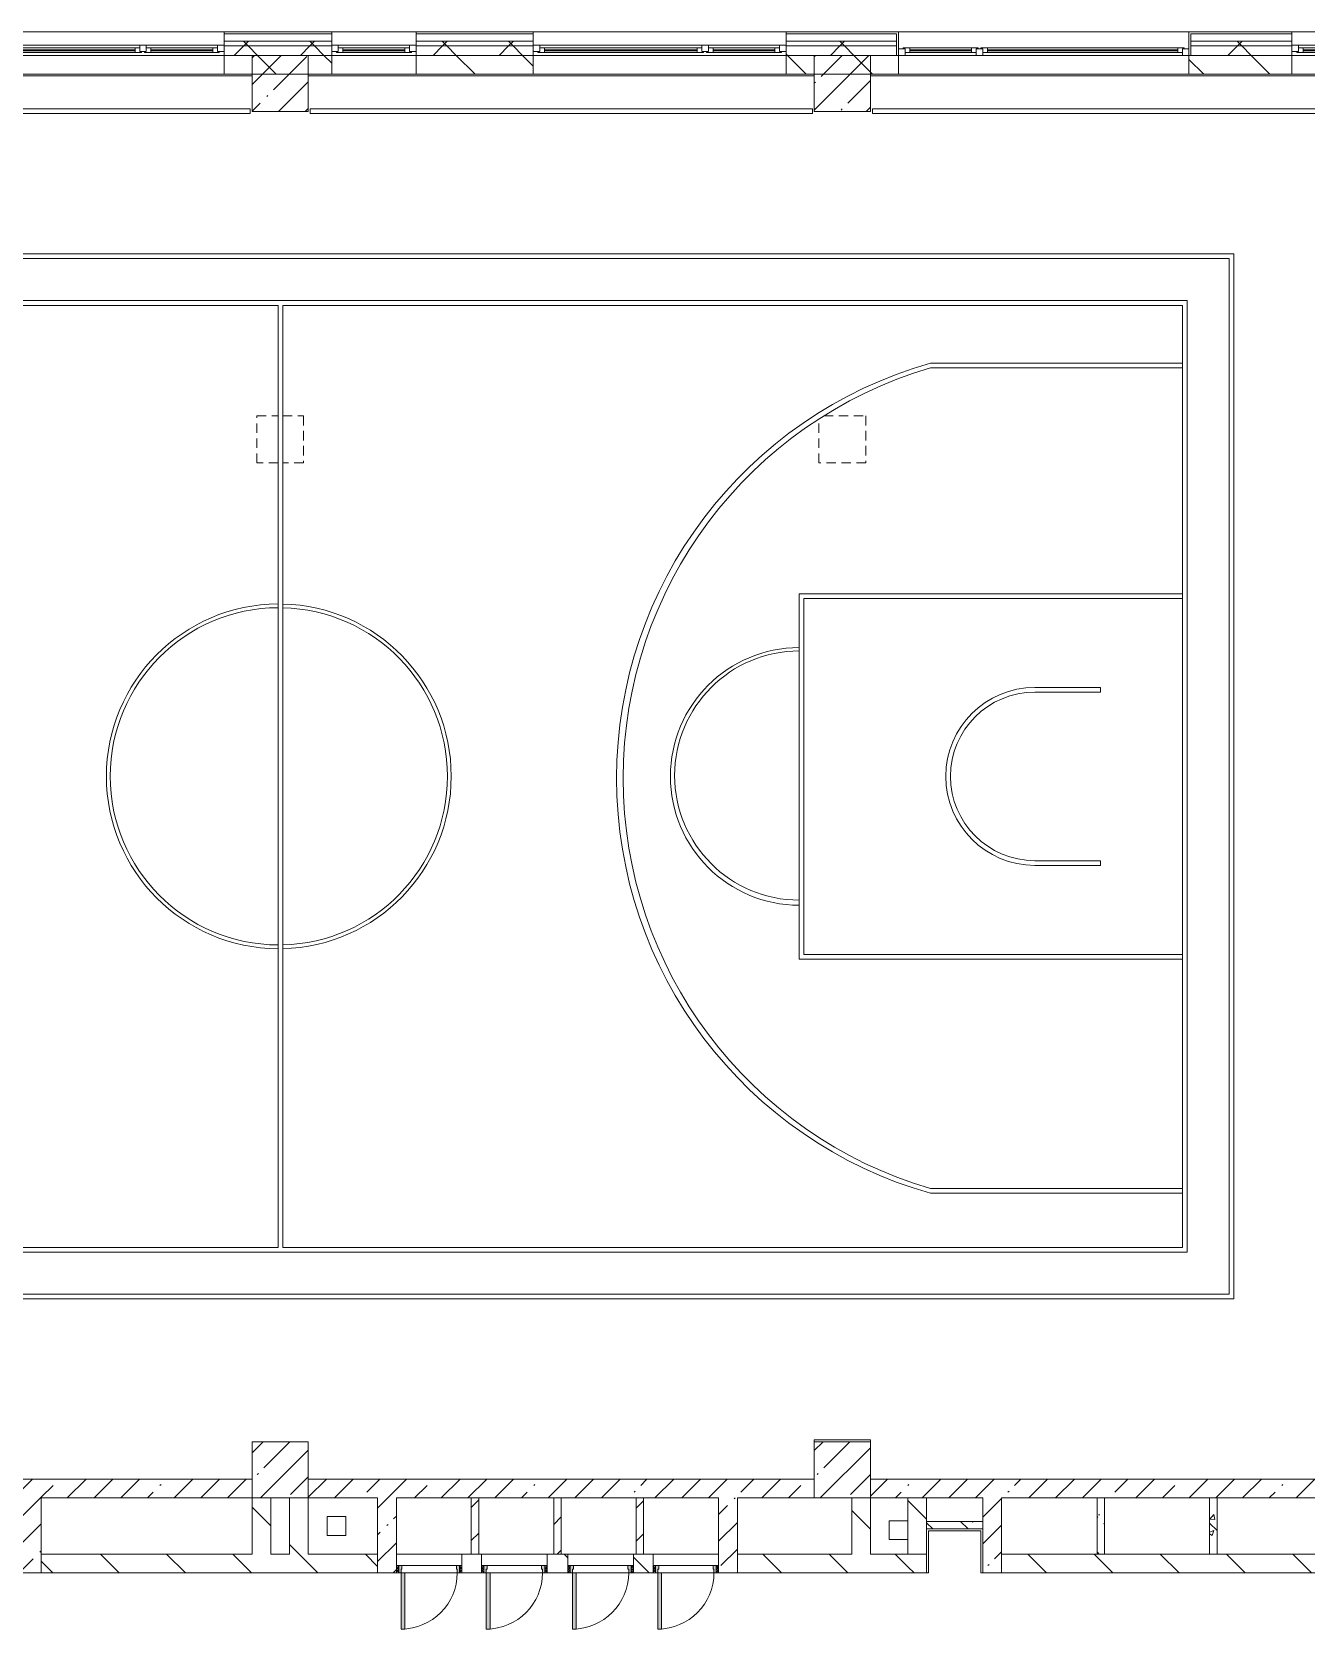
# Model space of a CAD drawing. Header units: millimetres. Extents: x -3129 to 197107, y -8553 to 29000.
# Drawn here: x 121907 to 135507, y 10300 to 27350 of the extents above; entities that cross this region are included whole.
import ezdxf

# ---------------------------------------------------------------- set-up
doc = ezdxf.new("R2010")
doc.units = ezdxf.units.MM
doc.linetypes.add('200_ШТРИХ__ш1_п0_6_', pattern=[160, 100, -60])
for name, color, linetype, lineweight in [('A-DETL-MBND-1', 7, '200_ШТРИХ__ш1_п0_6_', 9), ('A-GLAZ-1', 7, 'Continuous', 5), ('A-WALL', 7, 'Continuous', 9), ('A-WALL-6', 7, 'Continuous', 5), ('I-WALL-6', 7, 'Continuous', 5), ('S-COLS-2', 7, 'Continuous', 5)]:
    doc.layers.add(name, color=color, linetype=linetype, lineweight=lineweight)
for name, color, linetype, lineweight, true_color in [('A-DOOR-3', 7, 'Continuous', 5, 0xaaaaaa), ('A-DOOR-4', 7, 'Continuous', 5, 0xe2e2e2), ('A-DOOR-FRAM-3', 7, 'Continuous', 5, 0xe2e2e2), ('A-DOOR-FRAM-4', 7, 'Continuous', 5, 0xaaaaaa), ('A-FLOR-3', 7, 'Continuous', 5, 0xaaaaaa), ('I-WALL-8', 7, 'Continuous', 5, 0x787878)]:
    doc.layers.add(name, color=color, linetype=linetype, lineweight=lineweight, true_color=true_color)
pattern_1 = [(135, (70097.43, 0), (-353.5534, -353.5534), [])]
pattern_2 = [(45, (70097.43, 0), (-285.1231, 285.1231), []), (45, (70382.56, 0), (-285.1231, 285.1231), [504.031, -100.806, 16.764, -84.042])]
pattern_3 = [(45, (70097.43, 0), (-353.5534, 353.5534), []), (135, (70097.43, 0), (-353.5534, -353.5534), [])]
pattern_4 = [(135, (70097.43, 0), (-377.1708, -377.1708), [533.4, -88.9, 17.78, -88.9]), (135, (70097.43, 376.94), (-377.1708, -377.1708), []), (50, (70097.43, 0), (637.6445, -55.7866), [66.675, -733.425]), (355, (70097.4, 0), (-123.3494, 668.699), [53.34, -586.74]), (100.451, (70150.6, -4.65), (514.299, 612.908), [56.665, -623.315]), (46.184, (70097.4, 177.8), (948.776, -147.15), [100.012, -1100.137]), (96.636, (70176.5, 165.5), (830.909, 865.997), [84.998, -934.973]), (351.184, (70097.4, 177.8), (830.918, 865.988), [80.01, -880.11]), (21, (70186.33, 133.35), (530.6506, -357.9283), [66.675, -733.425]), (326, (70186.3, 133.35), (216.308, 644.6585), [53.34, -586.74]), (71.451, (70230.55, 103.5), (746.9596, 286.7243), [56.665, -623.315]), (37.5, (70097.43, 0), (10.8105, 295.9426), [16.764, -562.864, 16.764, -578.866, -588.962]), (37.5, (70097.43, 0), (10.8105, 295.9426), [-1175.258, 16.764, -572.198]), (7.5, (70097.43, 0), (233.8692, 350.6318), [16.764, -322.834, 16.764, -549.529, -224.472]), (7.5, (70097.43, 0), (233.8692, 350.6318), [-905.891, 16.764, -207.708]), (327.5, (69899.19, 0), (474.5678, -20.0513), [16.764, -205.486, 16.764, -676.656, -920.115]), (327.5, (69899.19, 0), (474.5678, -20.0513), [-915.67, 16.764, -903.351]), (317.5, (69810.3, 0), (518.4522, 88.9934), [16.764, -272.161, 16.764, -443.738, -653.415]), (317.5, (69810.3, 0), (518.4522, 88.9934), [-749.427, 16.764, -636.651])]
pattern_5 = [(45, (70097.43, 0), (-176.7767, 176.7767), [])]
pattern_6 = [(135, (1951.41, 164.685), (-14.14214, -14.14214), []), (225, (1951.41, 164.685), (14.14214, -14.14214), [])]
pattern_7 = [(45, (-171.384, 164.685), (-14.1421, 14.1421), []), (135, (-171.384, 164.685), (-14.1421, -14.1421), [])]

# ---------------------------------------------------------------- blocks, each defined once
blk = doc.blocks.new('BSC_Колонна _Прямоугольная - 600х600-23205375-2_1_1_птичка')
at = {"layer": 'S-COLS-2'}
h = blk.add_hatch(dxfattribs=at)
h.set_pattern_fill('FP_139', color=256, style=0, pattern_type=2)
h.set_pattern_definition([(45, (-54460, -12000), (-285.123, 285.123), []), (45, (-54174.88, -12000), (-285.123, 285.123), [504.031, -100.806, 16.764, -84.042])])
h.paths.add_polyline_path([(-300, -300), (300, -300), (300, 300), (-300, 300)])
for p, q in [((300, 300), (-300, 300)), ((-300, 300), (-300, -300)), ((300, -300), (300, 300)), ((-300, -300), (300, -300))]:
    blk.add_line(p, q, dxfattribs=at)
blk = doc.blocks.new('BSC_Колонна _Прямоугольная - 600х600-V122-2_1_1_птичка')
at = {"layer": 'S-COLS-2'}
h = blk.add_hatch(dxfattribs=at)
h.set_pattern_fill('FP_154', color=256, style=0, pattern_type=2)
h.set_pattern_definition([(45, (-60460, -12000), (-285.1231, 285.1231), []), (45, (-60174.88, -12000), (-285.1231, 285.1231), [504.031, -100.806, 16.764, -84.042])])
h.paths.add_polyline_path([(-300, -300), (300, -300), (300, 300), (-300, 300), (-300, -201)])
for p, q in [((300, 300), (-300, 300)), ((-300, 300), (-300, -300)), ((300, -300), (300, 300)), ((-300, -300), (300, -300))]:
    blk.add_line(p, q, dxfattribs=at)
blk = doc.blocks.new('120_Окно_СКБ_2Ст - 120_Окно_СКБ_2Ст 2700х2500 _мал створка справа_ 2-23206922-2_1_1_птичка')
at = {"layer": 'A-GLAZ-1'}
for p, q in [((-1350, -75), (-1350, -5)), ((-1350, -5), (-1280, -5)), ((1350, -5), (-1350, -5)), ((-1280, -75), (-1350, -75)), ((-1350, -75), (-1300, -75)), ((-1280, -75), (-1300, -75)), ((-1300, -75), (-1300, -85)), ((-1300, -85), (470, -85)), ((470, -85), (-1300, -85)), ((-1280, -5), (-1280, -75)), ((450, -35), (-1280, -35)), ((-1280, -35), (-1280, -75)), ((-1230, -85), (-1230, -35)), ((-1230, -55), (400, -55)), ((400, -65), (-1230, -65)), ((400, -85), (400, -35)), ((450, -75), (450, -5)), ((450, -5), (520, -5)), ((450, -75), (450, -35)), ((520, -75), (450, -75)), ((470, -75), (450, -75)), ((470, -75), (500, -75)), ((470, -85), (470, -75)), ((520, -75), (500, -75)), ((500, -75), (500, -85)), ((500, -85), (1300, -85)), ((1300, -85), (500, -85)), ((520, -5), (520, -75)), ((1280, -35), (520, -35)), ((520, -35), (520, -75)), ((570, -85), (570, -35)), ((570, -55), (1230, -55)), ((1230, -65), (570, -65)), ((1230, -85), (1230, -35)), ((1280, -75), (1280, -5)), ((1280, -5), (1350, -5)), ((1280, -75), (1280, -35)), ((1350, -75), (1280, -75)), ((1300, -75), (1280, -75)), ((1300, -75), (1350, -75)), ((1300, -85), (1300, -75)), ((1350, -5), (1350, -75))]:
    blk.add_line(p, q, dxfattribs=at)
blk = doc.blocks.new('120_Окно_СКБ_2Ст - 120_Окно_СКБ_2Ст 3100х2500 _мал_створка слева_ 2-19089248-2_1_1_птичка')
at = {"layer": 'A-GLAZ-1'}
for p, q in [((-1550, -75), (-1550, -5)), ((-1550, -5), (-1480, -5)), ((1550, -5), (-1550, -5)), ((-1480, -75), (-1550, -75)), ((-1550, -75), (-1500, -75)), ((-1480, -75), (-1500, -75)), ((-1500, -75), (-1500, -85)), ((-1500, -85), (670, -85)), ((670, -85), (-1500, -85)), ((-1480, -5), (-1480, -75)), ((650, -35), (-1480, -35)), ((-1480, -35), (-1480, -75)), ((-1430, -85), (-1430, -35)), ((-1430, -55), (600, -55)), ((600, -65), (-1430, -65)), ((600, -85), (600, -35)), ((650, -75), (650, -5)), ((650, -5), (720, -5)), ((650, -75), (650, -35)), ((720, -75), (650, -75)), ((670, -75), (650, -75)), ((670, -75), (700, -75)), ((670, -85), (670, -75)), ((720, -75), (700, -75)), ((700, -75), (700, -85)), ((700, -85), (1500, -85)), ((1500, -85), (700, -85)), ((720, -5), (720, -75)), ((1480, -35), (720, -35)), ((720, -35), (720, -75)), ((770, -85), (770, -35)), ((770, -55), (1430, -55)), ((1430, -65), (770, -65)), ((1430, -85), (1430, -35)), ((1480, -75), (1480, -5)), ((1480, -5), (1550, -5)), ((1480, -75), (1480, -35)), ((1550, -75), (1480, -75)), ((1500, -75), (1480, -75)), ((1500, -75), (1550, -75)), ((1500, -85), (1500, -75)), ((1550, -5), (1550, -75))]:
    blk.add_line(p, q, dxfattribs=at)
blk = doc.blocks.new('120_Окно_СКБ_2Ст - 120_Окно_СКБ_2Ст 3100х2500 _мал_створка слева_-22274797-2_1_1_птичка')
at = {"layer": 'A-GLAZ-1'}
for p, q in [((-1550, 45), (-1550, 115)), ((-1550, 115), (-1480, 115)), ((1550, 115), (-1550, 115)), ((-1480, 45), (-1550, 45)), ((-1550, 45), (-1500, 45)), ((-1480, 45), (-1500, 45)), ((-1500, 45), (-1500, 35)), ((-1500, 35), (670, 35)), ((670, 35), (-1500, 35)), ((-1480, 115), (-1480, 45)), ((650, 85), (-1480, 85)), ((-1480, 85), (-1480, 45)), ((-1430, 35), (-1430, 85)), ((-1430, 65), (600, 65)), ((600, 55), (-1430, 55)), ((600, 35), (600, 85)), ((650, 45), (650, 115)), ((650, 115), (720, 115)), ((650, 45), (650, 85)), ((720, 45), (650, 45)), ((670, 45), (650, 45)), ((670, 45), (700, 45)), ((670, 35), (670, 45)), ((720, 45), (700, 45)), ((700, 45), (700, 35)), ((700, 35), (1500, 35)), ((1500, 35), (700, 35)), ((720, 115), (720, 45)), ((1480, 85), (720, 85)), ((720, 85), (720, 45)), ((770, 35), (770, 85)), ((770, 65), (1430, 65)), ((1430, 55), (770, 55)), ((1430, 35), (1430, 85)), ((1480, 45), (1480, 115)), ((1480, 115), (1550, 115)), ((1480, 45), (1480, 85)), ((1550, 45), (1480, 45)), ((1500, 45), (1480, 45)), ((1500, 45), (1550, 45)), ((1500, 35), (1500, 45)), ((1550, 115), (1550, 45))]:
    blk.add_line(p, q, dxfattribs=at)
blk = doc.blocks.new('BSC_Колонна _Прямоугольная - 500х500-33455413-2_1_1_птичка')
at = {"layer": 'A-DETL-MBND-1'}
for p, q in [((-250, 250), (-23, 250)), ((-250, -250), (-250, 250)), ((27, 250), (250, 250)), ((250, 250), (250, -250)), ((-23, -250), (-250, -250)), ((250, -250), (27, -250))]:
    blk.add_line(p, q, dxfattribs=at)
blk = doc.blocks.new('120_Окно_СКБ_1Ст - 120_Окно_СКБ_1Ст 900х2500_h_-19906774-2_1_1_птичка')
at = {"layer": 'A-GLAZ-1'}
for p, q in [((-450, -75), (-450, -5)), ((-450, -5), (-380, -5)), ((450, -5), (-450, -5)), ((-380, -75), (-450, -75)), ((-450, -75), (-400, -75)), ((-380, -75), (-400, -75)), ((-400, -75), (-400, -85)), ((-400, -85), (400, -85)), ((400, -85), (-400, -85)), ((-380, -5), (-380, -75)), ((380, -35), (-380, -35)), ((-380, -35), (-380, -75)), ((-330, -85), (-330, -35)), ((-330, -55), (330, -55)), ((330, -65), (-330, -65)), ((330, -85), (330, -35)), ((380, -75), (380, -5)), ((380, -5), (450, -5)), ((380, -75), (380, -35)), ((450, -75), (380, -75)), ((400, -75), (380, -75)), ((400, -75), (450, -75)), ((400, -85), (400, -75)), ((450, -5), (450, -75))]:
    blk.add_line(p, q, dxfattribs=at)
blk = doc.blocks.new('110_Дверь_СКБ_1Ст - д-18 700x2100h_Технический шкаф ЭОМ и СС-V178-2_1_1_птичка')
at = {"layer": 'A-DOOR-3'}
h = blk.add_hatch(dxfattribs=at)
h.set_pattern_fill('FP_189', color=256, style=0, pattern_type=2)
h.set_pattern_definition(pattern_6)
h.paths.add_polyline_path([(362.5, 100), (337.5, 100), (337.5, 20), (362.5, 20)])
at = {"layer": 'A-DOOR-4'}
h = blk.add_hatch(color=256, dxfattribs=at)
h.paths.add_polyline_path([(-312.5, 100), (-312.5, 20), (-277.5, 20), (-277.5, 60), (-287.5, 60), (-287.5, 100), (-300.5, 100)])
h.paths.add_polyline_path([(312.5, 100), (312.5, 60), (302.5, 60), (302.5, 20), (337.5, 20), (337.5, 100)])
at = {"layer": 'A-DOOR-FRAM-3'}
blk.add_hatch(color=256, dxfattribs=at).paths.add_polyline_path([(272.5, 700), (272.5, 100), (312.5, 100), (312.5, 700)])
at = {"layer": 'A-DOOR-FRAM-4'}
h = blk.add_hatch(dxfattribs=at)
h.set_pattern_fill('FP_190', color=256, style=0, pattern_type=2)
h.set_pattern_definition(pattern_7)
h.paths.add_polyline_path([(-312.5, 100), (-337.5, 100), (-337.5, 20), (-312.5, 20)])
at = {"layer": 'A-DOOR-3'}
for p, q in [((312.5, 700), (272.5, 700)), ((272.5, 700), (272.5, 100)), ((312.5, 100), (312.5, 700)), ((272.5, 100), (312.5, 100))]:
    blk.add_line(p, q, dxfattribs=at)
blk.add_arc((312.5, 100), 600, 90, 180, dxfattribs=at)
at = {"layer": 'A-DOOR-FRAM-4'}
for p, q in [((-312.5, 100), (-337.5, 100)), ((-337.5, 100), (-337.5, 20)), ((-337.5, 20), (-312.5, 20)), ((-287.5, 100), (-312.5, 100)), ((-312.5, 100), (-312.5, 20)), ((-312.5, 20), (-312.5, 100)), ((-312.5, 20), (-277.5, 20)), ((-287.5, 60), (-287.5, 100)), ((-287.5, 100), (272.5, 100)), ((-277.5, 60), (-287.5, 60)), ((-277.5, 20), (-277.5, 60)), ((302.5, 20), (-277.5, 20)), ((312.5, 60), (302.5, 60)), ((302.5, 60), (302.5, 20)), ((302.5, 20), (337.5, 20)), ((312.5, 100), (312.5, 60)), ((337.5, 100), (312.5, 100)), ((337.5, 20), (337.5, 100)), ((362.5, 100), (337.5, 100)), ((337.5, 100), (337.5, 20)), ((337.5, 20), (362.5, 20)), ((362.5, 20), (362.5, 100))]:
    blk.add_line(p, q, dxfattribs=at)
blk = doc.blocks.new('110_Дверь_СКБ_1Ст - д-18 700x2100h_Технический шкаф ЭОМ и СС-V179-2_1_1_птичка')
at = {"layer": 'A-DOOR-3'}
h = blk.add_hatch(dxfattribs=at)
h.set_pattern_fill('FP_189', color=256, style=0, pattern_type=2)
h.set_pattern_definition(pattern_6)
h.paths.add_polyline_path([(362.5, 100), (337.5, 100), (337.5, 20), (362.5, 20)])
at = {"layer": 'A-DOOR-4'}
h = blk.add_hatch(color=256, dxfattribs=at)
h.paths.add_polyline_path([(312.5, 100), (312.5, 60), (302.5, 60), (302.5, 20), (337.5, 20), (337.5, 100)])
h.paths.add_polyline_path([(-287.5, 100), (-312.5, 100), (-312.5, 20), (-277.5, 20), (-277.5, 60), (-287.5, 60)])
at = {"layer": 'A-DOOR-FRAM-3'}
blk.add_hatch(color=256, dxfattribs=at).paths.add_polyline_path([(272.5, 700), (272.5, 100), (312.5, 100), (312.5, 700)])
at = {"layer": 'A-DOOR-FRAM-4'}
h = blk.add_hatch(dxfattribs=at)
h.set_pattern_fill('FP_190', color=256, style=0, pattern_type=2)
h.set_pattern_definition(pattern_7)
h.paths.add_polyline_path([(-318, 100), (-337.5, 100), (-337.5, 20), (-312.5, 20), (-312.5, 100)])
at = {"layer": 'A-DOOR-3'}
for p, q in [((312.5, 700), (272.5, 700)), ((272.5, 700), (272.5, 100)), ((312.5, 100), (312.5, 700)), ((272.5, 100), (312.5, 100))]:
    blk.add_line(p, q, dxfattribs=at)
blk.add_arc((312.5, 100), 600, 90, 180, dxfattribs=at)
at = {"layer": 'A-DOOR-FRAM-4'}
for p, q in [((-312.5, 100), (-337.5, 100)), ((-337.5, 100), (-337.5, 20)), ((-337.5, 20), (-312.5, 20)), ((-287.5, 100), (-312.5, 100)), ((-312.5, 100), (-312.5, 20)), ((-312.5, 20), (-312.5, 100)), ((-312.5, 20), (-277.5, 20)), ((-287.5, 60), (-287.5, 100)), ((-287.5, 100), (272.5, 100)), ((-277.5, 60), (-287.5, 60)), ((-277.5, 20), (-277.5, 60)), ((302.5, 20), (-277.5, 20)), ((312.5, 60), (302.5, 60)), ((302.5, 60), (302.5, 20)), ((302.5, 20), (337.5, 20)), ((312.5, 100), (312.5, 60)), ((337.5, 100), (312.5, 100)), ((337.5, 20), (337.5, 100)), ((362.5, 100), (337.5, 100)), ((337.5, 100), (337.5, 20)), ((337.5, 20), (362.5, 20)), ((362.5, 20), (362.5, 100))]:
    blk.add_line(p, q, dxfattribs=at)
blk = doc.blocks.new('BSC_Колонна _Прямоугольная - 500х500-V189-2_1_1_птичка')
at = {"layer": 'A-DETL-MBND-1'}
for p, q in [((-250, -250), (-250, 216)), ((-198, 250), (250, 250)), ((250, 250), (250, -250)), ((250, -250), (-250, -250))]:
    blk.add_line(p, q, dxfattribs=at)

msp = doc.modelspace()

# ---------------------------------------------------------------- hatches: boundary and pattern name
at = {"layer": 'A-WALL-6'}
h = msp.add_hatch(dxfattribs=at)
h.set_pattern_fill('FP_124', color=256, style=0, pattern_type=2)
h.set_pattern_definition(pattern_3)
h.paths.add_polyline_path([(161706.2, 27200), (163257.4, 27200), (163257.4, 27250), (150447.4, 27250), (150447.4, 27200), (159851.2, 27200)])
h.paths.add_polyline_path([(147947.4, 27200), (147947.4, 27250), (146437.4, 27250), (146437.4, 27200), (147793.4, 27200)])
h.paths.add_polyline_path([(138054.5, 27200), (138057.4, 27200), (138054.5, 27250), (136257.4, 27250), (136257.4, 27200), (137590.7, 27200)])
h.paths.add_polyline_path([(139445.7, 27200), (144337.4, 27200), (144337.4, 27250), (138957.4, 27250), (138957.4, 27200)])
h.paths.add_polyline_path([(134277.4, 27200), (135357.4, 27200), (135357.4, 27250), (134277.4, 27250)])
h.paths.add_polyline_path([(125107.3, 27200), (125107.3, 27250), (123957.6, 27250), (123957.6, 27200), (124605.4, 27200)])
h.paths.add_polyline_path([(119967.8, 27200), (120857.6, 27200), (120857.6, 27250), (119757.7, 27250), (119757.7, 27200)])
h.paths.add_polyline_path([(126007.3, 27200), (127257.4, 27200), (127257.4, 27250), (126007.3, 27250)])
h.paths.add_polyline_path([(131137.4, 27200), (131137.4, 27250), (129957.4, 27250), (129957.4, 27200), (131098.1, 27200)])
h.paths.add_polyline_path([(114504.4, 27200), (114504.4, 27250), (112107.4, 27250), (112107.4, 27200), (113475.2, 27200)])
h.paths.add_polyline_path([(117604.4, 27200), (118857.7, 27200), (118857.7, 27250), (117604.4, 27250)])
h = msp.add_hatch(dxfattribs=at)
h.set_pattern_fill('FP_124', color=256, style=0, pattern_type=2)
h.set_pattern_definition(pattern_3)
h.paths.add_polyline_path([(161706.2, 27100), (163157.4, 27100), (163157.4, 27200), (150447.4, 27200), (150447.4, 27100), (159851.2, 27100)])
h.paths.add_polyline_path([(135357.4, 27100), (135357.4, 27200), (134277.4, 27200), (134277.4, 27100), (135052.6, 27100)])
h.paths.add_polyline_path([(138957.4, 27100), (144337.4, 27100), (144337.4, 27200), (138957.4, 27200)])
h.paths.add_polyline_path([(138057.4, 27100), (138054.5, 27200), (136257.4, 27200), (136257.4, 27100), (138054.5, 27100)])
h.paths.add_polyline_path([(147947.4, 27100), (147947.4, 27200), (146437.4, 27200), (146437.4, 27100), (147793.4, 27100)])
h.paths.add_polyline_path([(130170.5, 27100), (131137.4, 27100), (131137.4, 27200), (129957.4, 27200), (129957.4, 27100)])
h.paths.add_polyline_path([(123957.6, 27100), (125107.3, 27100), (125107.3, 27200), (123957.6, 27200)])
h.paths.add_polyline_path([(126924.2, 27100), (127257.4, 27100), (127257.4, 27200), (126007.3, 27200), (126007.3, 27100), (126460.5, 27100)])
h.paths.add_polyline_path([(117604.4, 27100), (118857.7, 27100), (118857.7, 27200), (117604.4, 27200)])
h.paths.add_polyline_path([(120462.2, 27100), (120857.6, 27100), (120857.6, 27200), (119757.7, 27200), (119757.7, 27100), (119967.8, 27100)])
h.paths.add_polyline_path([(114504.4, 27100), (114504.4, 27200), (112157.4, 27200), (112157.4, 27100), (113475.2, 27100)])
at = {"layer": 'I-WALL-6'}
h = msp.add_hatch(dxfattribs=at)
h.set_pattern_fill('FP_135', color=256, style=0, pattern_type=2)
h.set_pattern_definition(pattern_1)
h.paths.add_polyline_path([(151503.5, 26900), (154297.4, 26900), (154297.4, 27100), (151247.4, 27100), (151247.4, 26900)])
h.paths.add_polyline_path([(150747.4, 26900), (150747.4, 27100), (150447.4, 27100), (150447.4, 26900), (150576, 26900)])
h.paths.add_polyline_path([(140373.3, 26900), (140407.4, 26900), (140407.4, 27100), (138957.4, 27100), (138957.4, 26900), (139445.7, 26900)])
h.paths.add_polyline_path([(141300.8, 26900), (143637.4, 26900), (143637.4, 27100), (140907.4, 27100), (140907.4, 26900)])
h.paths.add_polyline_path([(136857.4, 26900), (138057.4, 26900), (138054.5, 27100), (136857.4, 27100)])
h.paths.add_polyline_path([(146437.4, 26900), (146847.4, 26900), (146847.4, 27100), (146437.4, 27100)])
h.paths.add_polyline_path([(147947.4, 26900), (147947.4, 27100), (147347.4, 27100), (147347.4, 26900), (147793.4, 26900)])
h.paths.add_polyline_path([(144337.4, 26900), (144337.4, 27100), (144137.4, 27100), (144137.4, 26900)])
h.paths.add_polyline_path([(126007.3, 26900), (127257.4, 26900), (127257.4, 27100), (126007.3, 27100)])
h.paths.add_polyline_path([(129957.4, 26900), (131157.4, 26900), (131157.4, 27100), (129957.4, 27100)])
h.paths.add_polyline_path([(124605.4, 26900), (125107.3, 26900), (125107.3, 27100), (123957.6, 27100), (123957.6, 26900)])
h.paths.add_polyline_path([(134562.2, 26900), (135357.4, 26900), (135357.4, 27100), (134257.4, 27100), (134257.4, 26900)])
h.paths.add_polyline_path([(120462.2, 26900), (120857.6, 26900), (120857.6, 27100), (120462.2, 27100)])
h = msp.add_hatch(dxfattribs=at)
h.set_pattern_fill('FP_132', color=256, style=0, pattern_type=2)
h.set_pattern_definition(pattern_2)
h.paths.add_polyline_path([(121807.4, 10900), (122007.4, 10900), (122007.4, 11900), (121807.4, 11900), (121807.4, 11100)])
h = msp.add_hatch(dxfattribs=at)
h.set_pattern_fill('FP_132', color=256, style=0, pattern_type=2)
h.set_pattern_definition(pattern_2)
h.paths.add_polyline_path([(124257.4, 11700), (124257.4, 11900), (122007.4, 11900), (122007.4, 11700), (122750.4, 11700)])
h = msp.add_hatch(dxfattribs=at)
h.set_pattern_fill('FP_132', color=256, style=0, pattern_type=2)
h.set_pattern_definition(pattern_2)
h.paths.add_polyline_path([(125797.4, 11700), (130257.4, 11700), (130257.4, 11900), (124857.4, 11900), (124857.4, 11700), (125597.4, 11700)])
h.paths.add_polyline_path([(132025.6, 11700), (136257.4, 11700), (136257.4, 11900), (130857.4, 11900), (130857.4, 11700), (131457.4, 11700)])
h = msp.add_hatch(dxfattribs=at)
h.set_pattern_fill('FP_135', color=256, style=0, pattern_type=2)
h.set_pattern_definition(pattern_1)
h.paths.add_polyline_path([(124457.4, 11100), (124457.4, 11700), (124257.4, 11700), (124257.4, 11100)])
h = msp.add_hatch(dxfattribs=at)
h.set_pattern_fill('FP_135', color=256, style=0, pattern_type=2)
h.set_pattern_definition(pattern_1)
h.paths.add_polyline_path([(124657.4, 11100), (124857.4, 11100), (124857.4, 11700), (124657.4, 11700), (124657.4, 11221)])
h = msp.add_hatch(dxfattribs=at)
h.set_pattern_fill('FP_132', color=256, style=0, pattern_type=2)
h.set_pattern_definition(pattern_2)
h.paths.add_polyline_path([(125597.4, 10900), (125797.4, 10900), (125797.4, 11700), (125597.4, 11700), (125597.4, 10980)])
h = msp.add_hatch(dxfattribs=at)
h.set_pattern_fill('FP_136', color=256, style=0, pattern_type=2)
h.set_pattern_definition(pattern_5)
h.paths.add_polyline_path([(126676.7, 11100), (126676.7, 11700), (126596.7, 11700), (126596.7, 11100)])
h = msp.add_hatch(dxfattribs=at)
h.set_pattern_fill('FP_136', color=256, style=0, pattern_type=2)
h.set_pattern_definition(pattern_5)
h.paths.add_polyline_path([(127556.7, 11100), (127556.7, 11700), (127476.7, 11700), (127476.7, 11100)])
h = msp.add_hatch(dxfattribs=at)
h.set_pattern_fill('FP_136', color=256, style=0, pattern_type=2)
h.set_pattern_definition(pattern_5)
h.paths.add_polyline_path([(128436.7, 11100), (128436.7, 11700), (128356.7, 11700), (128356.7, 11100)])
h = msp.add_hatch(dxfattribs=at)
h.set_pattern_fill('FP_132', color=256, style=0, pattern_type=2)
h.set_pattern_definition(pattern_2)
h.paths.add_polyline_path([(129437.4, 10900), (129437.4, 11700), (129237.4, 11700), (129243, 10900)])
h = msp.add_hatch(dxfattribs=at)
h.set_pattern_fill('FP_135', color=256, style=0, pattern_type=2)
h.set_pattern_definition(pattern_1)
h.paths.add_polyline_path([(130857.4, 11100), (130857.4, 11700), (130657.4, 11700), (130657.4, 11100)])
h = msp.add_hatch(dxfattribs=at)
h.set_pattern_fill('FP_135', color=256, style=0, pattern_type=2)
h.set_pattern_definition(pattern_1)
h.paths.add_polyline_path([(131457.4, 11100), (131457.4, 11700), (131257.4, 11700), (131257.4, 11100)])
h = msp.add_hatch(dxfattribs=at)
h.set_pattern_fill('FP_135', color=256, style=0, pattern_type=2)
h.set_pattern_definition(pattern_1)
h.paths.add_polyline_path([(131257.4, 10900), (131457.4, 10900), (131457.4, 11700), (131257.4, 11700), (131257.4, 11100)])
h = msp.add_hatch(dxfattribs=at)
h.set_pattern_fill('FP_132', color=256, style=0, pattern_type=2)
h.set_pattern_definition(pattern_2)
h.paths.add_polyline_path([(132057.4, 10900), (132257.4, 10900), (132257.4, 11700), (132057.4, 11700), (132057.4, 11100)])
h = msp.add_hatch(dxfattribs=at)
h.set_pattern_fill('FP_135', color=256, style=0, pattern_type=2)
h.set_pattern_definition(pattern_1)
h.paths.add_polyline_path([(131257.4, 10900), (131257.4, 11100), (129437.4, 11100), (129437.4, 10900), (130170.5, 10900)])
h.paths.add_polyline_path([(124605.4, 10900), (125597.4, 10900), (125597.4, 11100), (122007.4, 11100), (122007.4, 10900), (122750.4, 10900)])
h.paths.add_polyline_path([(126497.4, 10900), (126707.4, 10900), (126707.4, 11100), (126497.4, 11100), (126497.4, 10980)])
h.paths.add_polyline_path([(128327.4, 10900), (128537.4, 10900), (128537.4, 11100), (128327.4, 11100), (128327.4, 10980)])
h.paths.add_polyline_path([(127627.4, 10900), (127627.4, 11100), (127407.4, 11100), (127407.4, 10900)])
h.paths.add_polyline_path([(117358.1, 10900), (121807.4, 10900), (121807.4, 11100), (117358.1, 11100)])
h = msp.add_hatch(dxfattribs=at)
h.set_pattern_fill('FP_135', color=256, style=0, pattern_type=2)
h.set_pattern_definition(pattern_1)
h.paths.add_polyline_path([(136657.4, 10900), (136657.4, 11100), (132257.4, 11100), (132257.4, 10900), (133880.6, 10900)])
at = {"layer": 'I-WALL-8'}
h = msp.add_hatch(dxfattribs=at)
h.set_pattern_fill('FP_143', color=256, style=0, pattern_type=2)
h.set_pattern_definition(pattern_4)
h.paths.add_polyline_path([(133357.4, 11100), (133357.4, 11700), (133277.4, 11700), (133277.4, 11100)])
h = msp.add_hatch(dxfattribs=at)
h.set_pattern_fill('FP_143', color=256, style=0, pattern_type=2)
h.set_pattern_definition(pattern_4)
h.paths.add_polyline_path([(134557.4, 11100), (134557.4, 11700), (134477.4, 11700), (134477.4, 11100)])
h = msp.add_hatch(dxfattribs=at)
h.set_pattern_fill('FP_143', color=256, style=0, pattern_type=2)
h.set_pattern_definition(pattern_4)
h.paths.add_polyline_path([(132057.4, 11370), (132057.4, 11450), (131457.4, 11450), (131457.4, 11370), (132025.6, 11370)])
at = {"layer": 'S-COLS-2'}
h = msp.add_hatch(dxfattribs=at)
h.set_pattern_fill('FP_132', color=256, style=0, pattern_type=2)
h.set_pattern_definition(pattern_2)
h.paths.add_polyline_path([(124857.4, 26500), (124857.4, 27100), (124257.4, 27100), (124257.4, 26500), (124605.4, 26500)])
h = msp.add_hatch(dxfattribs=at)
h.set_pattern_fill('FP_132', color=256, style=0, pattern_type=2)
h.set_pattern_definition(pattern_2)
h.paths.add_polyline_path([(130857.4, 26500), (130857.4, 27100), (130257.4, 27100), (130257.4, 26500)])

# ---------------------------------------------------------------- linework, layer by layer
at = {"layer": 'A-FLOR-3'}
for p, q in [((134737.4, 24981.3), (114381.1, 24981.3)), ((114431.1, 24931.3), (134687.4, 24931.3)), ((134687.4, 24931.3), (134687.4, 13874.4)), ((134737.4, 13824.4), (134737.4, 24981.3)), ((134237.4, 24481.3), (114881.1, 24481.3)), ((114931.1, 24431.3), (124534.2, 24431.3)), ((124534.2, 24431.3), (124534.2, 14374.4)), ((124584.2, 14374.4), (124584.2, 24431.3)), ((124584.2, 24431.3), (134187.4, 24431.3)), ((134187.4, 24431.3), (134187.4, 14374.4)), ((134237.4, 14324.4), (134237.4, 24481.3)), ((134187.4, 23812.8), (131497.7, 23812.8)), ((131497.7, 23762.8), (134187.4, 23762.8)), ((130097.7, 21352.8), (130097.7, 17452.8)), ((134187.4, 21352.8), (130097.7, 21352.8)), ((130147.7, 17502.8), (130147.7, 21302.8)), ((130147.7, 21302.8), (134187.4, 21302.8)), ((133312.4, 20352.8), (132612.4, 20352.8)), ((132612.4, 20302.8), (133312.4, 20302.8)), ((133312.4, 20302.8), (133312.4, 20352.8)), ((133312.4, 18502.8), (132612.4, 18502.8)), ((132612.4, 18452.8), (133312.4, 18452.8)), ((133312.4, 18452.8), (133312.4, 18502.8)), ((130097.7, 17452.8), (134187.4, 17452.8)), ((134187.4, 17502.8), (130147.7, 17502.8)), ((134187.4, 15002.8), (131497.7, 15002.8)), ((131497.7, 14952.8), (134187.4, 14952.8)), ((114881.1, 14324.4), (134237.4, 14324.4)), ((124534.2, 14374.4), (114931.1, 14374.4)), ((134187.4, 14374.4), (124584.2, 14374.4)), ((114381.1, 13824.4), (134737.4, 13824.4)), ((134687.4, 13874.4), (114431.1, 13874.4)), ((130257.4, 12300), (130257.4, 12320)), ((130257.4, 12320), (130857.4, 12320)), ((130857.4, 12320), (130857.4, 12300)), ((125057.4, 11500), (125257.4, 11500)), ((125057.4, 11300), (125057.4, 11500)), ((125257.4, 11500), (125257.4, 11300)), ((131057.4, 11457), (131257.4, 11457)), ((131057.4, 11257), (131057.4, 11457)), ((125257.4, 11300), (125057.4, 11300)), ((131257.4, 11257), (131057.4, 11257)), ((132036.4, 11350), (131477.4, 11350)), ((131477.4, 11350), (131477.4, 10900)), ((132036.4, 10900), (132036.4, 11350)), ((131477.4, 10900), (131457.4, 10900)), ((132057.4, 10900), (132036.4, 10900))]:
    msp.add_line(p, q, dxfattribs=at)
for centre, radius, start, end in [((132752.4, 19382.8), 4604.2, 105.81331, 254.18669), ((132782, 19382.8), 4564.4, 106.34112, 253.65888), ((124542.6, 19403.3), 1840, 90.26005, 180), ((124542.6, 19403.3), 1800, 90.26583, 180), ((124542.6, 19403.3), 1840, 0, 88.70133), ((124542.6, 19403.3), 1800, 0, 88.67247), ((130097.7, 19402.8), 1375, 90, 270), ((130097.7, 19411.7), 1330, 90, 270), ((132612.4, 19402.8), 950, 90, 270), ((132612.4, 19402.8), 900, 90, 270), ((124542.6, 19403.3), 1840, 180, 269.73995), ((124542.6, 19403.3), 1800, 180, 269.73417), ((124542.6, 19403.3), 1800, 271.32753, 360), ((124542.6, 19403.3), 1840, 271.29867, 360)]:
    msp.add_arc(centre, radius, start, end, dxfattribs=at)
at = {"layer": 'A-WALL'}
for p, q in [((125107.3, 27330), (123957.6, 27330)), ((127257.4, 27330), (126007.3, 27330)), ((131137.4, 27330), (129957.4, 27330)), ((131137.4, 27100), (131137.4, 27330)), ((134277.4, 27330), (134277.4, 27100)), ((135357.4, 27330), (134277.4, 27330)), ((125107.3, 27250), (123957.6, 27250)), ((125107.3, 27200), (123957.6, 27200)), ((127257.4, 27250), (126007.3, 27250)), ((127257.4, 27200), (126007.3, 27200)), ((131137.4, 27250), (129957.4, 27250)), ((131137.4, 27200), (129957.4, 27200)), ((135357.4, 27250), (134277.4, 27250)), ((135357.4, 27200), (134277.4, 27200)), ((125107.3, 27100), (123957.6, 27100)), ((127257.4, 27100), (126007.3, 27100)), ((131157.4, 27100), (129957.4, 27100)), ((135357.4, 27100), (134257.4, 27100)), ((126676.7, 11700), (126596.7, 11700)), ((127556.7, 11700), (127476.7, 11700)), ((128436.7, 11700), (128356.7, 11700)), ((131457.4, 11700), (131257.4, 11700)), ((133357.4, 11700), (133277.4, 11700)), ((134557.4, 11700), (134477.4, 11700)), ((131457.4, 11370), (131457.4, 11450)), ((132057.4, 11370), (132057.4, 11450)), ((122007.4, 10900), (122007.4, 11100)), ((125597.4, 10900), (125597.4, 11100)), ((126596.7, 11100), (126676.7, 11100)), ((127476.7, 11100), (127556.7, 11100)), ((128356.7, 11100), (128436.7, 11100)), ((129437.4, 10900), (129437.4, 11100)), ((132257.4, 10900), (132257.4, 11100)), ((133277.4, 11100), (133357.4, 11100)), ((134477.4, 11100), (134557.4, 11100))]:
    msp.add_line(p, q, dxfattribs=at)
at = {"layer": 'A-WALL-6'}
for p, q in [((112007.4, 27350), (125107.3, 27350)), ((123957.6, 27350), (123957.6, 27100)), ((125107.3, 27100), (125107.3, 27350)), ((163407.4, 27350), (125107.3, 27350)), ((126007.3, 27350), (126007.3, 27100)), ((127257.4, 27100), (127257.4, 27350)), ((129957.4, 27350), (129957.4, 27100)), ((131157.4, 27100), (131157.4, 27350)), ((134257.4, 27350), (134257.4, 27100)), ((135357.4, 27100), (135357.4, 27350))]:
    msp.add_line(p, q, dxfattribs=at)
at = {"layer": 'I-WALL-6'}
for p, q in [((120857.6, 27100), (123957.6, 27100)), ((123957.6, 27100), (123957.6, 26900)), ((125107.3, 26900), (125107.3, 27100)), ((125107.3, 27100), (126007.3, 27100)), ((126007.3, 27100), (126007.3, 26900)), ((127257.4, 26900), (127257.4, 27100)), ((127257.4, 27100), (129957.4, 27100)), ((129957.4, 27100), (129957.4, 26900)), ((131157.4, 26900), (131157.4, 27100)), ((131157.4, 27100), (134257.4, 27100)), ((134257.4, 27100), (134257.4, 26900)), ((135357.4, 26900), (135357.4, 27100)), ((135357.4, 27100), (136237.4, 27100)), ((124257.4, 26880), (118857.4, 26880)), ((136257.4, 26900), (120462.2, 26900)), ((130257.4, 26880), (124857.4, 26880)), ((136237.4, 26880), (130857.4, 26880)), ((118878.7, 26529), (124236.4, 26529)), ((124236.4, 26479), (118878.7, 26479)), ((124236.4, 26479), (124236.4, 26529)), ((124877.4, 26529), (130237.4, 26529)), ((124877.4, 26529), (124877.4, 26479)), ((130237.4, 26479), (124877.4, 26479)), ((130237.4, 26479), (130237.4, 26529)), ((130878.4, 26529), (136257.4, 26529)), ((130878.4, 26529), (130878.4, 26479)), ((136257.9, 26479), (130878.4, 26479)), ((124257.4, 11900), (118857.4, 11900)), ((130257.4, 11900), (124857.4, 11900)), ((136257.4, 11900), (130857.4, 11900)), ((122007.4, 11100), (122007.4, 11700)), ((122007.4, 11700), (124257.4, 11700)), ((124257.4, 11700), (124257.4, 11100)), ((124457.4, 11100), (124457.4, 11700)), ((124657.4, 11700), (124657.4, 11100)), ((124857.4, 11100), (124857.4, 11700)), ((124857.4, 11700), (125597.4, 11700)), ((125597.4, 11700), (125597.4, 11100)), ((125797.4, 10980), (125797.4, 11700)), ((125797.4, 11700), (126596.7, 11700)), ((126596.7, 11700), (126596.7, 11100)), ((126676.7, 11100), (126676.7, 11700)), ((126676.7, 11700), (127476.7, 11700)), ((127476.7, 11700), (127476.7, 11100)), ((127556.7, 11100), (127556.7, 11700)), ((127556.7, 11700), (128356.7, 11700)), ((128356.7, 11700), (128356.7, 11100)), ((128436.7, 11100), (128436.7, 11700)), ((128436.7, 11700), (129237.4, 11700)), ((129237.4, 11700), (129237.4, 10980)), ((129437.4, 11100), (129437.4, 11700)), ((129437.4, 11700), (130257.4, 11700)), ((130657.4, 11700), (130657.4, 11100)), ((130857.4, 11100), (130857.4, 11700)), ((130857.4, 11700), (131257.4, 11700)), ((131257.4, 11700), (131257.4, 11100)), ((131457.4, 11450), (131457.4, 11700)), ((131457.4, 11700), (132057.4, 11700)), ((132057.4, 11700), (132057.4, 11450)), ((132257.4, 11100), (132257.4, 11700)), ((132257.4, 11700), (133277.4, 11700)), ((133277.4, 11700), (133277.4, 11100)), ((133357.4, 11100), (133357.4, 11700)), ((133357.4, 11700), (134477.4, 11700)), ((134477.4, 11700), (134477.4, 11100)), ((134557.4, 11100), (134557.4, 11700)), ((134557.4, 11700), (136257.4, 11700)), ((132057.4, 11450), (131457.4, 11450)), ((131457.4, 11100), (131457.4, 11370)), ((131457.4, 11370), (132057.4, 11370)), ((132057.4, 11370), (132057.4, 10900)), ((124257.4, 11100), (122007.4, 11100)), ((124657.4, 11100), (124457.4, 11100)), ((125597.4, 11100), (124857.4, 11100)), ((125797.4, 11100), (126596.7, 11100)), ((126497.4, 11100), (126497.4, 10980)), ((126676.7, 11100), (127476.7, 11100)), ((126707.4, 10980), (126707.4, 11100)), ((127407.4, 11100), (127407.4, 10980)), ((127556.7, 11100), (128356.7, 11100)), ((127627.4, 10980), (127627.4, 11100)), ((128327.4, 11100), (128327.4, 10980)), ((128436.7, 11100), (129237.4, 11100)), ((128537.4, 10980), (128537.4, 11100)), ((130657.4, 11100), (129437.4, 11100)), ((131457.4, 11100), (130857.4, 11100)), ((131457.4, 10900), (131457.4, 11100)), ((133277.4, 11100), (132257.4, 11100)), ((134477.4, 11100), (133357.4, 11100)), ((136657.4, 11100), (134557.4, 11100)), ((117358.1, 10900), (125797.4, 10900)), ((126497.4, 10900), (126707.4, 10900)), ((127407.4, 10900), (127627.4, 10900)), ((128327.4, 10900), (128537.4, 10900)), ((129237.4, 10900), (131457.4, 10900)), ((132057.4, 10900), (136857.4, 10900))]:
    msp.add_line(p, q, dxfattribs=at)
at = {"layer": 'S-COLS-2'}
for p, q in [((124857.4, 27100), (124257.4, 27100)), ((124257.4, 27100), (124257.4, 26500)), ((124857.4, 26500), (124857.4, 27100)), ((130857.4, 27100), (130257.4, 27100)), ((130257.4, 27100), (130257.4, 26500)), ((130857.4, 26500), (130857.4, 27100)), ((124257.4, 26500), (124857.4, 26500)), ((130257.4, 26500), (130857.4, 26500))]:
    msp.add_line(p, q, dxfattribs=at)

# ---------------------------------------------------------------- block references
at = {"layer": 'A-DETL-MBND-1'}
for name, p in [('BSC_Колонна _Прямоугольная - 500х500-33455413-2_1_1_птичка', (124557.4, 23000)), ('BSC_Колонна _Прямоугольная - 500х500-V189-2_1_1_птичка', (130557.4, 23000))]:
    msp.add_blockref(name, p, dxfattribs=at)
at = {"layer": 'A-DOOR-3', "rotation": 180}
for name, p in [('110_Дверь_СКБ_1Ст - д-18 700x2100h_Технический шкаф ЭОМ и СС-V178-2_1_1_птичка', (126159.9, 11000)), ('110_Дверь_СКБ_1Ст - д-18 700x2100h_Технический шкаф ЭОМ и СС-V179-2_1_1_птичка', (127069.9, 11000)), ('110_Дверь_СКБ_1Ст - д-18 700x2100h_Технический шкаф ЭОМ и СС-V179-2_1_1_птичка', (127989.9, 11000)), ('110_Дверь_СКБ_1Ст - д-18 700x2100h_Технический шкаф ЭОМ и СС-V179-2_1_1_птичка', (128899.9, 11000))]:
    msp.add_blockref(name, p, dxfattribs=at)
at = {"layer": 'A-GLAZ-1'}
for name, p in [('120_Окно_СКБ_2Ст - 120_Окно_СКБ_2Ст 3100х2500 _мал_створка слева_ 2-19089248-2_1_1_птичка', (122407.6, 27215)), ('120_Окно_СКБ_1Ст - 120_Окно_СКБ_1Ст 900х2500_h_-19906774-2_1_1_птичка', (125557.3, 27215)), ('120_Окно_СКБ_2Ст - 120_Окно_СКБ_2Ст 2700х2500 _мал створка справа_ 2-23206922-2_1_1_птичка', (128607.4, 27215)), ('120_Окно_СКБ_1Ст - 120_Окно_СКБ_1Ст 900х2500_h_-19906774-2_1_1_птичка', (135807.4, 27215))]:
    msp.add_blockref(name, p, dxfattribs=at)
at = {"layer": 'A-GLAZ-1', "rotation": 180}
msp.add_blockref('120_Окно_СКБ_2Ст - 120_Окно_СКБ_2Ст 3100х2500 _мал_створка слева_-22274797-2_1_1_птичка', (132707.4, 27215), dxfattribs=at)
at = {"layer": 'S-COLS-2'}
for name, p in [('BSC_Колонна _Прямоугольная - 600х600-23205375-2_1_1_птичка', (124557.4, 12000)), ('BSC_Колонна _Прямоугольная - 600х600-V122-2_1_1_птичка', (130557.4, 12000))]:
    msp.add_blockref(name, p, dxfattribs=at)

doc.saveas('drawing.dxf')
